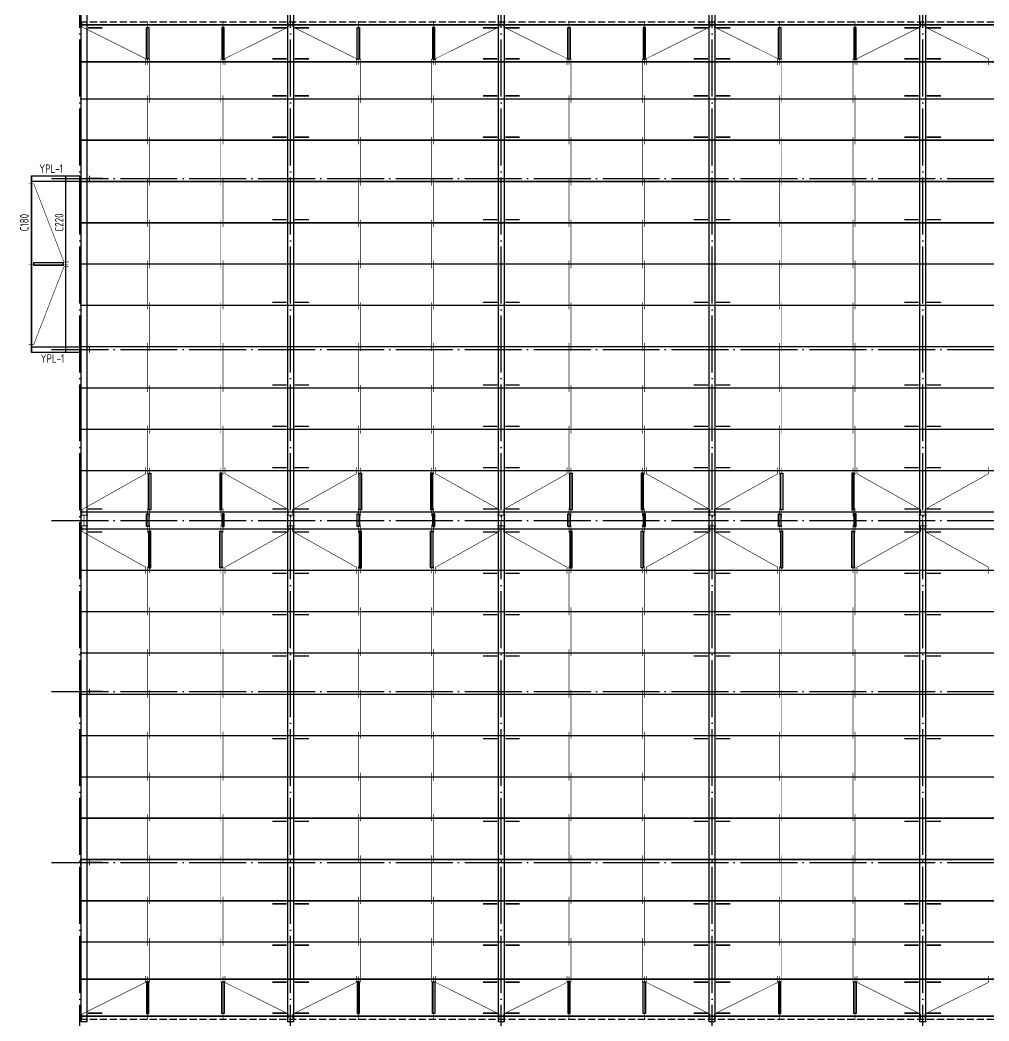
# Model space of a CAD drawing. Extents: x 8844666 to 9156203, y 1662182 to 2655606.
# Drawn here: x 8915485 to 8949517, y 2014410 to 2049547 of the extents above; entities that cross this region are included whole.
import ezdxf

# ---------------------------------------------------------------- set-up
doc = ezdxf.new("R2010")
doc.units = 0
doc.header["$LTSCALE"] = 1000
doc.header["$MEASUREMENT"] = 0
doc.linetypes.add('DASH', pattern=[0.35, 0.25, -0.1])
doc.linetypes.add('DOTE', pattern=[2.42, 2, -0.2, 0.02, -0.2])
for name, color, linetype in [('10014', 150, 'CONTINUOUS'), ('DOTE', 8, 'DOTE'), ('屋面隅撑', 6, 'CONTINUOUS'), ('柱', 2, 'CONTINUOUS'), ('标注文字', 3, 'CONTINUOUS'), ('梁', 4, 'CONTINUOUS'), ('檩条', 150, 'CONTINUOUS'), ('檩条拉条', 1, 'CONTINUOUS')]:
    doc.layers.add(name, color=color, linetype=linetype)
doc.styles.add('TSSD_REIN', font='atssdeng.shx', dxfattribs={"width": 0.7, "bigfont": 'atssdchn.shx'})

msp = doc.modelspace()

# ---------------------------------------------------------------- hatches: boundary and pattern name
at = {"layer": '柱'}
for color, points in [(3, [(8917589.3, 2043878.5), (8917589.3, 2044078.5), (8917621.3, 2044078.5), (8917621.3, 2043990.5), (8917907.3, 2043990.5), (8917907.3, 2044078.5), (8917939.3, 2044078.5), (8917939.3, 2043878.5), (8917907.3, 2043878.5), (8917907.3, 2043966.5), (8917621.3, 2043966.5), (8917621.3, 2043878.5)]), (3, [(8917589.3, 2037878.5), (8917589.3, 2038078.5), (8917621.3, 2038078.5), (8917621.3, 2037990.5), (8917907.3, 2037990.5), (8917907.3, 2038078.5), (8917939.3, 2038078.5), (8917939.3, 2037878.5), (8917907.3, 2037878.5), (8917907.3, 2037966.5), (8917621.3, 2037966.5), (8917621.3, 2037878.5)]), (2, [(8917869.3, 2031778.5), (8917589.3, 2031778.5), (8917589.3, 2031810.5), (8917717.3, 2031810.5), (8917717.3, 2032146.5), (8917589.3, 2032146.5), (8917589.3, 2032178.5), (8917869.3, 2032178.5), (8917869.3, 2032146.5), (8917741.3, 2032146.5), (8917741.3, 2031810.5), (8917869.3, 2031810.5)]), (2, [(8925129.3, 2031778.5), (8924849.3, 2031778.5), (8924849.3, 2031810.5), (8924977.3, 2031810.5), (8924977.3, 2032146.5), (8924849.3, 2032146.5), (8924849.3, 2032178.5), (8925129.3, 2032178.5), (8925129.3, 2032146.5), (8925001.3, 2032146.5), (8925001.3, 2031810.5), (8925129.3, 2031810.5)]), (2, [(8932529.3, 2031778.5), (8932249.3, 2031778.5), (8932249.3, 2031810.5), (8932377.3, 2031810.5), (8932377.3, 2032146.5), (8932249.3, 2032146.5), (8932249.3, 2032178.5), (8932529.3, 2032178.5), (8932529.3, 2032146.5), (8932401.3, 2032146.5), (8932401.3, 2031810.5), (8932529.3, 2031810.5)]), (2, [(8939929.3, 2031778.5), (8939649.3, 2031778.5), (8939649.3, 2031810.5), (8939777.3, 2031810.5), (8939777.3, 2032146.5), (8939649.3, 2032146.5), (8939649.3, 2032178.5), (8939929.3, 2032178.5), (8939929.3, 2032146.5), (8939801.3, 2032146.5), (8939801.3, 2031810.5), (8939929.3, 2031810.5)]), (2, [(8947329.3, 2031778.5), (8947049.3, 2031778.5), (8947049.3, 2031810.5), (8947177.3, 2031810.5), (8947177.3, 2032146.5), (8947049.3, 2032146.5), (8947049.3, 2032178.5), (8947329.3, 2032178.5), (8947329.3, 2032146.5), (8947201.3, 2032146.5), (8947201.3, 2031810.5), (8947329.3, 2031810.5)]), (3, [(8917589.3, 2025878.5), (8917589.3, 2026078.5), (8917621.3, 2026078.5), (8917621.3, 2025990.5), (8917907.3, 2025990.5), (8917907.3, 2026078.5), (8917939.3, 2026078.5), (8917939.3, 2025878.5), (8917907.3, 2025878.5), (8917907.3, 2025966.5), (8917621.3, 2025966.5), (8917621.3, 2025878.5)]), (3, [(8917589.3, 2019878.5), (8917589.3, 2020078.5), (8917621.3, 2020078.5), (8917621.3, 2019990.5), (8917907.3, 2019990.5), (8917907.3, 2020078.5), (8917939.3, 2020078.5), (8917939.3, 2019878.5), (8917907.3, 2019878.5), (8917907.3, 2019966.5), (8917621.3, 2019966.5), (8917621.3, 2019878.5)])]:
    msp.add_hatch(color=color, dxfattribs=at).paths.add_polyline_path(points)

# ---------------------------------------------------------------- linework, layer by layer
at = {"layer": '10014', "const_width": 50}
for points in [[(8915889.3, 2037878.5), (8915889.3, 2044078.5)], [(8917089.3, 2037878.5), (8917089.3, 2044078.5)]]:
    msp.add_lwpolyline(points, dxfattribs=at)
at = {"layer": 'DOTE'}
for p, q in [((8917589.3, 2012978.5), (8917589.3, 2062978.5)), ((8924989.3, 2012978.5), (8924989.3, 2062978.5)), ((8932389.3, 2012978.5), (8932389.3, 2062978.5)), ((8939789.3, 2012978.5), (8939789.3, 2062978.5)), ((8947189.3, 2012978.5), (8947189.3, 2062978.5)), ((8916589.3, 2043978.5), (9125789.3, 2043978.5)), ((8916589.3, 2037978.5), (9125789.3, 2037978.5)), ((8916589.3, 2031978.5), (9125789.3, 2031978.5)), ((8916589.3, 2025978.5), (9125789.3, 2025978.5)), ((8916589.3, 2019978.5), (9125789.3, 2019978.5))]:
    msp.add_line(p, q, dxfattribs=at)
at = {"layer": '屋面隅撑', "const_width": 50}
for points in [[(8918372.7, 2049272.2), (8917872.7, 2049272.2)], [(8924345.9, 2049272.2), (8924845.9, 2049272.2)], [(8925632.7, 2049272.2), (8925132.7, 2049272.2)], [(8931745.9, 2049272.2), (8932245.9, 2049272.2)], [(8933032.7, 2049272.2), (8932532.7, 2049272.2)], [(8939145.9, 2049272.2), (8939645.9, 2049272.2)], [(8940432.7, 2049272.2), (8939932.7, 2049272.2)], [(8946545.9, 2049272.2), (8947045.9, 2049272.2)], [(8947832.7, 2049272.2), (8947332.7, 2049272.2)], [(8924345.9, 2048184.9), (8924845.9, 2048184.9)], [(8925632.7, 2048184.9), (8925132.7, 2048184.9)], [(8931745.9, 2048184.9), (8932245.9, 2048184.9)], [(8933032.7, 2048184.9), (8932532.7, 2048184.9)], [(8939145.9, 2048184.9), (8939645.9, 2048184.9)], [(8940432.7, 2048184.9), (8939932.7, 2048184.9)], [(8946545.9, 2048184.9), (8947045.9, 2048184.9)], [(8947832.7, 2048184.9), (8947332.7, 2048184.9)], [(8924345.9, 2046884.9), (8924845.9, 2046884.9)], [(8925632.7, 2046884.9), (8925132.7, 2046884.9)], [(8931745.9, 2046884.9), (8932245.9, 2046884.9)], [(8933032.7, 2046884.9), (8932532.7, 2046884.9)], [(8939145.9, 2046884.9), (8939645.9, 2046884.9)], [(8940432.7, 2046884.9), (8939932.7, 2046884.9)], [(8946545.9, 2046884.9), (8947045.9, 2046884.9)], [(8947832.7, 2046884.9), (8947332.7, 2046884.9)], [(8924345.9, 2045434.9), (8924845.9, 2045434.9)], [(8925632.7, 2045434.9), (8925132.7, 2045434.9)], [(8931745.9, 2045434.9), (8932245.9, 2045434.9)], [(8933032.7, 2045434.9), (8932532.7, 2045434.9)], [(8939145.9, 2045434.9), (8939645.9, 2045434.9)], [(8940432.7, 2045434.9), (8939932.7, 2045434.9)], [(8946545.9, 2045434.9), (8947045.9, 2045434.9)], [(8947832.7, 2045434.9), (8947332.7, 2045434.9)], [(8918372.7, 2043984.9), (8917872.7, 2043984.9)], [(8924345.9, 2042534.9), (8924845.9, 2042534.9)], [(8925632.7, 2042534.9), (8925132.7, 2042534.9)], [(8931745.9, 2042534.9), (8932245.9, 2042534.9)], [(8933032.7, 2042534.9), (8932532.7, 2042534.9)], [(8939145.9, 2042534.9), (8939645.9, 2042534.9)], [(8940432.7, 2042534.9), (8939932.7, 2042534.9)], [(8946545.9, 2042534.9), (8947045.9, 2042534.9)], [(8947832.7, 2042534.9), (8947332.7, 2042534.9)], [(8924345.9, 2039634.9), (8924845.9, 2039634.9)], [(8925632.7, 2039634.9), (8925132.7, 2039634.9)], [(8931745.9, 2039634.9), (8932245.9, 2039634.9)], [(8933032.7, 2039634.9), (8932532.7, 2039634.9)], [(8939145.9, 2039634.9), (8939645.9, 2039634.9)], [(8940432.7, 2039634.9), (8939932.7, 2039634.9)], [(8946545.9, 2039634.9), (8947045.9, 2039634.9)], [(8947832.7, 2039634.9), (8947332.7, 2039634.9)], [(8918372.7, 2037972.2), (8917872.7, 2037972.2)], [(8924345.9, 2036734.9), (8924845.9, 2036734.9)], [(8925632.7, 2036734.9), (8925132.7, 2036734.9)], [(8931745.9, 2036734.9), (8932245.9, 2036734.9)], [(8933032.7, 2036734.9), (8932532.7, 2036734.9)], [(8939145.9, 2036734.9), (8939645.9, 2036734.9)], [(8940432.7, 2036734.9), (8939932.7, 2036734.9)], [(8946545.9, 2036734.9), (8947045.9, 2036734.9)], [(8947832.7, 2036734.9), (8947332.7, 2036734.9)], [(8924345.9, 2035284.9), (8924845.9, 2035284.9)], [(8925632.7, 2035284.9), (8925132.7, 2035284.9)], [(8931745.9, 2035284.9), (8932245.9, 2035284.9)], [(8933032.7, 2035284.9), (8932532.7, 2035284.9)], [(8939145.9, 2035284.9), (8939645.9, 2035284.9)], [(8940432.7, 2035284.9), (8939932.7, 2035284.9)], [(8946545.9, 2035284.9), (8947045.9, 2035284.9)], [(8947832.7, 2035284.9), (8947332.7, 2035284.9)], [(8924345.9, 2033834.9), (8924845.9, 2033834.9)], [(8925632.7, 2033834.9), (8925132.7, 2033834.9)], [(8931745.9, 2033834.9), (8932245.9, 2033834.9)], [(8933032.7, 2033834.9), (8932532.7, 2033834.9)], [(8939145.9, 2033834.9), (8939645.9, 2033834.9)], [(8940432.7, 2033834.9), (8939932.7, 2033834.9)], [(8946545.9, 2033834.9), (8947045.9, 2033834.9)], [(8947832.7, 2033834.9), (8947332.7, 2033834.9)], [(8918372.7, 2032384.9), (8917872.7, 2032384.9)], [(8924345.9, 2032384.9), (8924845.9, 2032384.9)], [(8925632.7, 2032384.9), (8925132.7, 2032384.9)], [(8931745.9, 2032384.9), (8932245.9, 2032384.9)], [(8933032.7, 2032384.9), (8932532.7, 2032384.9)], [(8939145.9, 2032384.9), (8939645.9, 2032384.9)], [(8940432.7, 2032384.9), (8939932.7, 2032384.9)], [(8946545.9, 2032384.9), (8947045.9, 2032384.9)], [(8947832.7, 2032384.9), (8947332.7, 2032384.9)], [(8918372.7, 2031572.2), (8917872.7, 2031572.2)], [(8924345.9, 2031572.2), (8924845.9, 2031572.2)], [(8925632.7, 2031572.2), (8925132.7, 2031572.2)], [(8931745.9, 2031572.2), (8932245.9, 2031572.2)], [(8933032.7, 2031572.2), (8932532.7, 2031572.2)], [(8939145.9, 2031572.2), (8939645.9, 2031572.2)], [(8940432.7, 2031572.2), (8939932.7, 2031572.2)], [(8946545.9, 2031572.2), (8947045.9, 2031572.2)], [(8947832.7, 2031572.2), (8947332.7, 2031572.2)], [(8924345.9, 2030122.2), (8924845.9, 2030122.2)], [(8925632.7, 2030122.2), (8925132.7, 2030122.2)], [(8931745.9, 2030122.2), (8932245.9, 2030122.2)], [(8933032.7, 2030122.2), (8932532.7, 2030122.2)], [(8939145.9, 2030122.2), (8939645.9, 2030122.2)], [(8940432.7, 2030122.2), (8939932.7, 2030122.2)], [(8946545.9, 2030122.2), (8947045.9, 2030122.2)], [(8947832.7, 2030122.2), (8947332.7, 2030122.2)], [(8924345.9, 2028672.2), (8924845.9, 2028672.2)], [(8925632.7, 2028672.2), (8925132.7, 2028672.2)], [(8931745.9, 2028672.2), (8932245.9, 2028672.2)], [(8933032.7, 2028672.2), (8932532.7, 2028672.2)], [(8939145.9, 2028672.2), (8939645.9, 2028672.2)], [(8940432.7, 2028672.2), (8939932.7, 2028672.2)], [(8946545.9, 2028672.2), (8947045.9, 2028672.2)], [(8947832.7, 2028672.2), (8947332.7, 2028672.2)], [(8924345.9, 2027222.2), (8924845.9, 2027222.2)], [(8925632.7, 2027222.2), (8925132.7, 2027222.2)], [(8931745.9, 2027222.2), (8932245.9, 2027222.2)], [(8933032.7, 2027222.2), (8932532.7, 2027222.2)], [(8939145.9, 2027222.2), (8939645.9, 2027222.2)], [(8940432.7, 2027222.2), (8939932.7, 2027222.2)], [(8946545.9, 2027222.2), (8947045.9, 2027222.2)], [(8947832.7, 2027222.2), (8947332.7, 2027222.2)], [(8918372.7, 2025984.9), (8917872.7, 2025984.9)], [(8924345.9, 2024322.2), (8924845.9, 2024322.2)], [(8925632.7, 2024322.2), (8925132.7, 2024322.2)], [(8931745.9, 2024322.2), (8932245.9, 2024322.2)], [(8933032.7, 2024322.2), (8932532.7, 2024322.2)], [(8939145.9, 2024322.2), (8939645.9, 2024322.2)], [(8940432.7, 2024322.2), (8939932.7, 2024322.2)], [(8946545.9, 2024322.2), (8947045.9, 2024322.2)], [(8947832.7, 2024322.2), (8947332.7, 2024322.2)], [(8924345.9, 2021422.2), (8924845.9, 2021422.2)], [(8925632.7, 2021422.2), (8925132.7, 2021422.2)], [(8931745.9, 2021422.2), (8932245.9, 2021422.2)], [(8933032.7, 2021422.2), (8932532.7, 2021422.2)], [(8939145.9, 2021422.2), (8939645.9, 2021422.2)], [(8940432.7, 2021422.2), (8939932.7, 2021422.2)], [(8946545.9, 2021422.2), (8947045.9, 2021422.2)], [(8947832.7, 2021422.2), (8947332.7, 2021422.2)], [(8918372.7, 2019972.2), (8917872.7, 2019972.2)], [(8924345.9, 2018522.2), (8924845.9, 2018522.2)], [(8925632.7, 2018522.2), (8925132.7, 2018522.2)], [(8931745.9, 2018522.2), (8932245.9, 2018522.2)], [(8933032.7, 2018522.2), (8932532.7, 2018522.2)], [(8939145.9, 2018522.2), (8939645.9, 2018522.2)], [(8940432.7, 2018522.2), (8939932.7, 2018522.2)], [(8946545.9, 2018522.2), (8947045.9, 2018522.2)], [(8947832.7, 2018522.2), (8947332.7, 2018522.2)], [(8924345.9, 2017072.2), (8924845.9, 2017072.2)], [(8925632.7, 2017072.2), (8925132.7, 2017072.2)], [(8931745.9, 2017072.2), (8932245.9, 2017072.2)], [(8933032.7, 2017072.2), (8932532.7, 2017072.2)], [(8939145.9, 2017072.2), (8939645.9, 2017072.2)], [(8940432.7, 2017072.2), (8939932.7, 2017072.2)], [(8946545.9, 2017072.2), (8947045.9, 2017072.2)], [(8947832.7, 2017072.2), (8947332.7, 2017072.2)], [(8924345.9, 2015772.2), (8924845.9, 2015772.2)], [(8925632.7, 2015772.2), (8925132.7, 2015772.2)], [(8931745.9, 2015772.2), (8932245.9, 2015772.2)], [(8933032.7, 2015772.2), (8932532.7, 2015772.2)], [(8939145.9, 2015772.2), (8939645.9, 2015772.2)], [(8940432.7, 2015772.2), (8939932.7, 2015772.2)], [(8946545.9, 2015772.2), (8947045.9, 2015772.2)], [(8947832.7, 2015772.2), (8947332.7, 2015772.2)], [(8918372.7, 2014684.9), (8917872.7, 2014684.9)], [(8924345.9, 2014684.9), (8924845.9, 2014684.9)], [(8925632.7, 2014684.9), (8925132.7, 2014684.9)], [(8931745.9, 2014684.9), (8932245.9, 2014684.9)], [(8933032.7, 2014684.9), (8932532.7, 2014684.9)], [(8939145.9, 2014684.9), (8939645.9, 2014684.9)], [(8940432.7, 2014684.9), (8939932.7, 2014684.9)], [(8946545.9, 2014684.9), (8947045.9, 2014684.9)], [(8947832.7, 2014684.9), (8947332.7, 2014684.9)]]:
    msp.add_lwpolyline(points, dxfattribs=at)
at = {"layer": '柱', "color": 3, "const_width": 5}
for points in [[(8917589.3, 2043878.5), (8917589.3, 2044078.5), (8917621.3, 2044078.5), (8917621.3, 2043990.5), (8917907.3, 2043990.5), (8917907.3, 2044078.5), (8917939.3, 2044078.5), (8917939.3, 2043878.5), (8917907.3, 2043878.5), (8917907.3, 2043966.5), (8917621.3, 2043966.5), (8917621.3, 2043878.5)], [(8917589.3, 2037878.5), (8917589.3, 2038078.5), (8917621.3, 2038078.5), (8917621.3, 2037990.5), (8917907.3, 2037990.5), (8917907.3, 2038078.5), (8917939.3, 2038078.5), (8917939.3, 2037878.5), (8917907.3, 2037878.5), (8917907.3, 2037966.5), (8917621.3, 2037966.5), (8917621.3, 2037878.5)], [(8917589.3, 2025878.5), (8917589.3, 2026078.5), (8917621.3, 2026078.5), (8917621.3, 2025990.5), (8917907.3, 2025990.5), (8917907.3, 2026078.5), (8917939.3, 2026078.5), (8917939.3, 2025878.5), (8917907.3, 2025878.5), (8917907.3, 2025966.5), (8917621.3, 2025966.5), (8917621.3, 2025878.5)], [(8917589.3, 2019878.5), (8917589.3, 2020078.5), (8917621.3, 2020078.5), (8917621.3, 2019990.5), (8917907.3, 2019990.5), (8917907.3, 2020078.5), (8917939.3, 2020078.5), (8917939.3, 2019878.5), (8917907.3, 2019878.5), (8917907.3, 2019966.5), (8917621.3, 2019966.5), (8917621.3, 2019878.5)]]:
    msp.add_lwpolyline(points, close=True, dxfattribs=at)
at = {"layer": '柱', "color": 2, "const_width": 5}
for points in [[(8917869.3, 2031778.5), (8917589.3, 2031778.5), (8917589.3, 2031810.5), (8917717.3, 2031810.5), (8917717.3, 2032146.5), (8917589.3, 2032146.5), (8917589.3, 2032178.5), (8917869.3, 2032178.5), (8917869.3, 2032146.5), (8917741.3, 2032146.5), (8917741.3, 2031810.5), (8917869.3, 2031810.5)], [(8925129.3, 2031778.5), (8924849.3, 2031778.5), (8924849.3, 2031810.5), (8924977.3, 2031810.5), (8924977.3, 2032146.5), (8924849.3, 2032146.5), (8924849.3, 2032178.5), (8925129.3, 2032178.5), (8925129.3, 2032146.5), (8925001.3, 2032146.5), (8925001.3, 2031810.5), (8925129.3, 2031810.5)], [(8932529.3, 2031778.5), (8932249.3, 2031778.5), (8932249.3, 2031810.5), (8932377.3, 2031810.5), (8932377.3, 2032146.5), (8932249.3, 2032146.5), (8932249.3, 2032178.5), (8932529.3, 2032178.5), (8932529.3, 2032146.5), (8932401.3, 2032146.5), (8932401.3, 2031810.5), (8932529.3, 2031810.5)], [(8939929.3, 2031778.5), (8939649.3, 2031778.5), (8939649.3, 2031810.5), (8939777.3, 2031810.5), (8939777.3, 2032146.5), (8939649.3, 2032146.5), (8939649.3, 2032178.5), (8939929.3, 2032178.5), (8939929.3, 2032146.5), (8939801.3, 2032146.5), (8939801.3, 2031810.5), (8939929.3, 2031810.5)], [(8947329.3, 2031778.5), (8947049.3, 2031778.5), (8947049.3, 2031810.5), (8947177.3, 2031810.5), (8947177.3, 2032146.5), (8947049.3, 2032146.5), (8947049.3, 2032178.5), (8947329.3, 2032178.5), (8947329.3, 2032146.5), (8947201.3, 2032146.5), (8947201.3, 2031810.5), (8947329.3, 2031810.5)]]:
    msp.add_lwpolyline(points, close=True, dxfattribs=at)
at = {"layer": '梁'}
for points in [[(8917629.3, 2061578.5), (8917829.3, 2061578.5), (8917829.3, 2014378.5), (8917629.3, 2014378.5)], [(8924889.3, 2061578.5), (8925089.3, 2061578.5), (8925089.3, 2014378.5), (8924889.3, 2014378.5)], [(8932289.3, 2061578.5), (8932489.3, 2061578.5), (8932489.3, 2014378.5), (8932289.3, 2014378.5)], [(8939689.3, 2061578.5), (8939889.3, 2061578.5), (8939889.3, 2014378.5), (8939689.3, 2014378.5)], [(8947089.3, 2061578.5), (8947289.3, 2061578.5), (8947289.3, 2014378.5), (8947089.3, 2014378.5)]]:
    msp.add_lwpolyline(points, close=True, dxfattribs=at)
at = {"layer": '梁', "color": 5}
for points in [[(8917589.3, 2044078.5), (8917589.3, 2043878.5), (8915889.3, 2043878.5), (8915889.3, 2044078.5)], [(8917589.3, 2038078.5), (8917589.3, 2037878.5), (8915889.3, 2037878.5), (8915889.3, 2038078.5)]]:
    msp.add_lwpolyline(points, close=True, dxfattribs=at)
at = {"layer": '檩条', "const_width": 50}
for points in [[(8917589.3, 2049378.5), (9124789.3, 2049378.5)], [(8917589.3, 2048078.5), (9124789.3, 2048078.5)], [(8917589.3, 2046778.5), (9124789.3, 2046778.5)], [(8917589.3, 2045328.5), (9124789.3, 2045328.5)], [(8917589.3, 2043878.5), (9124789.3, 2043878.5)], [(8917589.3, 2042428.5), (9124789.3, 2042428.5)], [(8917589.3, 2040978.5), (9124789.3, 2040978.5)], [(8917589.3, 2039528.5), (9124789.3, 2039528.5)], [(8917589.3, 2038078.5), (9124789.3, 2038078.5)], [(8917589.3, 2036628.5), (9124789.3, 2036628.5)], [(8917589.3, 2035178.5), (9124789.3, 2035178.5)], [(8917589.3, 2033728.5), (9124789.3, 2033728.5)], [(8917589.3, 2032278.5), (9124789.3, 2032278.5)], [(8917589.3, 2031678.5), (9124789.3, 2031678.5)], [(8917589.3, 2030228.5), (9124789.3, 2030228.5)], [(8917589.3, 2028778.5), (9124789.3, 2028778.5)], [(8917589.3, 2027328.5), (9124789.3, 2027328.5)], [(8917589.3, 2025878.5), (9124789.3, 2025878.5)], [(8917589.3, 2024428.5), (9124789.3, 2024428.5)], [(8917589.3, 2022978.5), (9124789.3, 2022978.5)], [(8917589.3, 2021528.5), (9124789.3, 2021528.5)], [(8917589.3, 2020078.5), (9124789.3, 2020078.5)], [(8917589.3, 2018628.5), (9124789.3, 2018628.5)], [(8917589.3, 2017178.5), (9124789.3, 2017178.5)], [(8917589.3, 2015878.5), (9124789.3, 2015878.5)], [(8917589.3, 2014578.5), (9124789.3, 2014578.5)]]:
    msp.add_lwpolyline(points, dxfattribs=at)
at = {"layer": '檩条', "linetype": 'DASH'}
for points in [[(8917589.3, 2049478.5), (9124789.3, 2049478.5)], [(8917589.3, 2014478.5), (9124789.3, 2014478.5)]]:
    msp.add_lwpolyline(points, dxfattribs=at)
at = {"layer": '檩条拉条', "color": 1, "const_width": 20}
for points in [[(8917664.2, 2049470.2), (8917664.2, 2049305.1), (8919897.4, 2048193.1), (8919897.4, 2047971.5)], [(8919966.5, 2049508.8), (8919966.5, 2047984.5)], [(8922612.2, 2049508.8), (8922612.2, 2047984.5)], [(8924914.5, 2049470.2), (8924914.5, 2049305.1), (8922681.3, 2048193.1), (8922681.3, 2047971.5)], [(8925064.2, 2049470.2), (8925064.2, 2049305.1), (8927297.4, 2048193.1), (8927297.4, 2047971.5)], [(8927366.5, 2049508.8), (8927366.5, 2047984.5)], [(8930012.2, 2049508.8), (8930012.2, 2047984.5)], [(8932314.5, 2049470.2), (8932314.5, 2049305.1), (8930081.3, 2048193.1), (8930081.3, 2047971.5)], [(8932464.2, 2049470.2), (8932464.2, 2049305.1), (8934697.4, 2048193.1), (8934697.4, 2047971.5)], [(8934766.5, 2049508.8), (8934766.5, 2047984.5)], [(8937412.2, 2049508.8), (8937412.2, 2047984.5)], [(8939714.5, 2049470.2), (8939714.5, 2049305.1), (8937481.3, 2048193.1), (8937481.3, 2047971.5)], [(8939864.2, 2049470.2), (8939864.2, 2049305.1), (8942097.4, 2048193.1), (8942097.4, 2047971.5)], [(8942166.5, 2049508.8), (8942166.5, 2047984.5)], [(8944812.2, 2049508.8), (8944812.2, 2047984.5)], [(8947114.5, 2049470.2), (8947114.5, 2049305.1), (8944881.3, 2048193.1), (8944881.3, 2047971.5)], [(8947264.2, 2049470.2), (8947264.2, 2049305.1), (8949497.4, 2048193.1), (8949497.4, 2047971.5)], [(8920040, 2048186.6), (8920040, 2046628.7)], [(8922538.7, 2048186.6), (8922538.7, 2046628.7)], [(8927440, 2048186.6), (8927440, 2046628.7)], [(8929938.7, 2048186.6), (8929938.7, 2046628.7)], [(8934840, 2048186.6), (8934840, 2046628.7)], [(8937338.7, 2048186.6), (8937338.7, 2046628.7)], [(8942240, 2048186.6), (8942240, 2046628.7)], [(8944738.7, 2048186.6), (8944738.7, 2046628.7)], [(8919966.5, 2046908.8), (8919966.5, 2045185.5)], [(8922612.2, 2046908.8), (8922612.2, 2045185.5)], [(8927366.5, 2046908.8), (8927366.5, 2045185.5)], [(8930012.2, 2046908.8), (8930012.2, 2045185.5)], [(8934766.5, 2046908.8), (8934766.5, 2045185.5)], [(8937412.2, 2046908.8), (8937412.2, 2045185.5)], [(8942166.5, 2046908.8), (8942166.5, 2045185.5)], [(8944812.2, 2046908.8), (8944812.2, 2045185.5)], [(8920040, 2045436.6), (8920040, 2043728.7)], [(8922538.7, 2045436.6), (8922538.7, 2043728.7)], [(8927440, 2045436.6), (8927440, 2043728.7)], [(8929938.7, 2045436.6), (8929938.7, 2043728.7)], [(8934840, 2045436.6), (8934840, 2043728.7)], [(8937338.7, 2045436.6), (8937338.7, 2043728.7)], [(8942240, 2045436.6), (8942240, 2043728.7)], [(8944738.7, 2045436.6), (8944738.7, 2043728.7)], [(8919966.5, 2044008.8), (8919966.5, 2042285.5)], [(8922612.2, 2044008.8), (8922612.2, 2042285.5)], [(8927366.5, 2044008.8), (8927366.5, 2042285.5)], [(8930012.2, 2044008.8), (8930012.2, 2042285.5)], [(8934766.5, 2044008.8), (8934766.5, 2042285.5)], [(8937412.2, 2044008.8), (8937412.2, 2042285.5)], [(8942166.5, 2044008.8), (8942166.5, 2042285.5)], [(8944812.2, 2044008.8), (8944812.2, 2042285.5)], [(8915790.9, 2043797.5), (8915968, 2043797.5), (8917028.5, 2041052.4), (8917195.9, 2041052.4)], [(8920040, 2042536.6), (8920040, 2040828.7)], [(8922538.7, 2042536.6), (8922538.7, 2040828.7)], [(8927440, 2042536.6), (8927440, 2040828.7)], [(8929938.7, 2042536.6), (8929938.7, 2040828.7)], [(8934840, 2042536.6), (8934840, 2040828.7)], [(8937338.7, 2042536.6), (8937338.7, 2040828.7)], [(8942240, 2042536.6), (8942240, 2040828.7)], [(8944738.7, 2042536.6), (8944738.7, 2040828.7)], [(8917187.4, 2040978.5), (8915786.1, 2040978.5)], [(8915790.9, 2038159.6), (8915968, 2038159.6), (8917028.5, 2040889.4), (8917195.9, 2040889.4)], [(8919966.5, 2041108.8), (8919966.5, 2039385.5)], [(8922612.2, 2041108.8), (8922612.2, 2039385.5)], [(8927366.5, 2041108.8), (8927366.5, 2039385.5)], [(8930012.2, 2041108.8), (8930012.2, 2039385.5)], [(8934766.5, 2041108.8), (8934766.5, 2039385.5)], [(8937412.2, 2041108.8), (8937412.2, 2039385.5)], [(8942166.5, 2041108.8), (8942166.5, 2039385.5)], [(8944812.2, 2041108.8), (8944812.2, 2039385.5)], [(8920040, 2039636.6), (8920040, 2037928.7)], [(8922538.7, 2039636.6), (8922538.7, 2037928.7)], [(8927440, 2039636.6), (8927440, 2037928.7)], [(8929938.7, 2039636.6), (8929938.7, 2037928.7)], [(8934840, 2039636.6), (8934840, 2037928.7)], [(8937338.7, 2039636.6), (8937338.7, 2037928.7)], [(8942240, 2039636.6), (8942240, 2037928.7)], [(8944738.7, 2039636.6), (8944738.7, 2037928.7)], [(8919966.5, 2038208.8), (8919966.5, 2036485.5)], [(8922612.2, 2038208.8), (8922612.2, 2036485.5)], [(8927366.5, 2038208.8), (8927366.5, 2036485.5)], [(8930012.2, 2038208.8), (8930012.2, 2036485.5)], [(8934766.5, 2038208.8), (8934766.5, 2036485.5)], [(8937412.2, 2038208.8), (8937412.2, 2036485.5)], [(8942166.5, 2038208.8), (8942166.5, 2036485.5)], [(8944812.2, 2038208.8), (8944812.2, 2036485.5)], [(8920040, 2036736.6), (8920040, 2035028.7)], [(8922538.7, 2036736.6), (8922538.7, 2035028.7)], [(8927440, 2036736.6), (8927440, 2035028.7)], [(8929938.7, 2036736.6), (8929938.7, 2035028.7)], [(8934840, 2036736.6), (8934840, 2035028.7)], [(8937338.7, 2036736.6), (8937338.7, 2035028.7)], [(8942240, 2036736.6), (8942240, 2035028.7)], [(8944738.7, 2036736.6), (8944738.7, 2035028.7)], [(8919966.5, 2035308.8), (8919966.5, 2033585.5)], [(8922612.2, 2035308.8), (8922612.2, 2033585.5)], [(8927366.5, 2035308.8), (8927366.5, 2033585.5)], [(8930012.2, 2035308.8), (8930012.2, 2033585.5)], [(8934766.5, 2035308.8), (8934766.5, 2033585.5)], [(8937412.2, 2035308.8), (8937412.2, 2033585.5)], [(8942166.5, 2035308.8), (8942166.5, 2033585.5)], [(8944812.2, 2035308.8), (8944812.2, 2033585.5)], [(8917664.2, 2032200), (8917664.2, 2032365.2), (8919897.4, 2033619.4), (8919897.4, 2033841)], [(8920040, 2033836.6), (8920040, 2032128.7)], [(8922538.7, 2033836.6), (8922538.7, 2032128.7)], [(8924914.5, 2032200), (8924914.5, 2032365.2), (8922681.3, 2033619.4), (8922681.3, 2033841)], [(8925064.2, 2032200), (8925064.2, 2032365.2), (8927297.4, 2033619.4), (8927297.4, 2033841)], [(8927440, 2033836.6), (8927440, 2032128.7)], [(8929938.7, 2033836.6), (8929938.7, 2032128.7)], [(8932314.5, 2032200), (8932314.5, 2032365.2), (8930081.3, 2033619.4), (8930081.3, 2033841)], [(8932464.2, 2032200), (8932464.2, 2032365.2), (8934697.4, 2033619.4), (8934697.4, 2033841)], [(8934840, 2033836.6), (8934840, 2032128.7)], [(8937338.7, 2033836.6), (8937338.7, 2032128.7)], [(8939714.5, 2032200), (8939714.5, 2032365.2), (8937481.3, 2033619.4), (8937481.3, 2033841)], [(8939864.2, 2032200), (8939864.2, 2032365.2), (8942097.4, 2033619.4), (8942097.4, 2033841)], [(8942240, 2033836.6), (8942240, 2032128.7)], [(8944738.7, 2033836.6), (8944738.7, 2032128.7)], [(8947114.5, 2032200), (8947114.5, 2032365.2), (8944881.3, 2033619.4), (8944881.3, 2033841)], [(8947264.2, 2032200), (8947264.2, 2032365.2), (8949497.4, 2033619.4), (8949497.4, 2033841)], [(8919966.5, 2032408.8), (8919966.5, 2031547.1)], [(8922612.2, 2032408.8), (8922612.2, 2031547.1)], [(8927366.5, 2032408.8), (8927366.5, 2031547.1)], [(8930012.2, 2032408.8), (8930012.2, 2031547.1)], [(8934766.5, 2032408.8), (8934766.5, 2031547.1)], [(8937412.2, 2032408.8), (8937412.2, 2031547.1)], [(8942166.5, 2032408.8), (8942166.5, 2031547.1)], [(8944812.2, 2032408.8), (8944812.2, 2031547.1)], [(8917664.2, 2031757.1), (8917664.2, 2031591.9), (8919897.4, 2030337.7), (8919897.4, 2030116.1)], [(8920040, 2030120.5), (8920040, 2031828.3)], [(8922538.7, 2030120.5), (8922538.7, 2031828.3)], [(8924914.5, 2031757.1), (8924914.5, 2031591.9), (8922681.3, 2030337.7), (8922681.3, 2030116.1)], [(8925064.2, 2031757.1), (8925064.2, 2031591.9), (8927297.4, 2030337.7), (8927297.4, 2030116.1)], [(8927440, 2030120.5), (8927440, 2031828.3)], [(8929938.7, 2030120.5), (8929938.7, 2031828.3)], [(8932314.5, 2031757.1), (8932314.5, 2031591.9), (8930081.3, 2030337.7), (8930081.3, 2030116.1)], [(8932464.2, 2031757.1), (8932464.2, 2031591.9), (8934697.4, 2030337.7), (8934697.4, 2030116.1)], [(8934840, 2030120.5), (8934840, 2031828.3)], [(8937338.7, 2030120.5), (8937338.7, 2031828.3)], [(8939714.5, 2031757.1), (8939714.5, 2031591.9), (8937481.3, 2030337.7), (8937481.3, 2030116.1)], [(8939864.2, 2031757.1), (8939864.2, 2031591.9), (8942097.4, 2030337.7), (8942097.4, 2030116.1)], [(8942240, 2030120.5), (8942240, 2031828.3)], [(8944738.7, 2030120.5), (8944738.7, 2031828.3)], [(8947114.5, 2031757.1), (8947114.5, 2031591.9), (8944881.3, 2030337.7), (8944881.3, 2030116.1)], [(8947264.2, 2031757.1), (8947264.2, 2031591.9), (8949497.4, 2030337.7), (8949497.4, 2030116.1)], [(8919966.5, 2028648.3), (8919966.5, 2030371.6)], [(8922612.2, 2028648.3), (8922612.2, 2030371.6)], [(8927366.5, 2028648.3), (8927366.5, 2030371.6)], [(8930012.2, 2028648.3), (8930012.2, 2030371.6)], [(8934766.5, 2028648.3), (8934766.5, 2030371.6)], [(8937412.2, 2028648.3), (8937412.2, 2030371.6)], [(8942166.5, 2028648.3), (8942166.5, 2030371.6)], [(8944812.2, 2028648.3), (8944812.2, 2030371.6)], [(8920040, 2027220.5), (8920040, 2028928.3)], [(8922538.7, 2027220.5), (8922538.7, 2028928.3)], [(8927440, 2027220.5), (8927440, 2028928.3)], [(8929938.7, 2027220.5), (8929938.7, 2028928.3)], [(8934840, 2027220.5), (8934840, 2028928.3)], [(8937338.7, 2027220.5), (8937338.7, 2028928.3)], [(8942240, 2027220.5), (8942240, 2028928.3)], [(8944738.7, 2027220.5), (8944738.7, 2028928.3)], [(8919966.5, 2025748.3), (8919966.5, 2027471.6)], [(8922612.2, 2025748.3), (8922612.2, 2027471.6)], [(8927366.5, 2025748.3), (8927366.5, 2027471.6)], [(8930012.2, 2025748.3), (8930012.2, 2027471.6)], [(8934766.5, 2025748.3), (8934766.5, 2027471.6)], [(8937412.2, 2025748.3), (8937412.2, 2027471.6)], [(8942166.5, 2025748.3), (8942166.5, 2027471.6)], [(8944812.2, 2025748.3), (8944812.2, 2027471.6)], [(8920040, 2024320.5), (8920040, 2026028.3)], [(8922538.7, 2024320.5), (8922538.7, 2026028.3)], [(8927440, 2024320.5), (8927440, 2026028.3)], [(8929938.7, 2024320.5), (8929938.7, 2026028.3)], [(8934840, 2024320.5), (8934840, 2026028.3)], [(8937338.7, 2024320.5), (8937338.7, 2026028.3)], [(8942240, 2024320.5), (8942240, 2026028.3)], [(8944738.7, 2024320.5), (8944738.7, 2026028.3)], [(8919966.5, 2022848.3), (8919966.5, 2024571.6)], [(8922612.2, 2022848.3), (8922612.2, 2024571.6)], [(8927366.5, 2022848.3), (8927366.5, 2024571.6)], [(8930012.2, 2022848.3), (8930012.2, 2024571.6)], [(8934766.5, 2022848.3), (8934766.5, 2024571.6)], [(8937412.2, 2022848.3), (8937412.2, 2024571.6)], [(8942166.5, 2022848.3), (8942166.5, 2024571.6)], [(8944812.2, 2022848.3), (8944812.2, 2024571.6)], [(8920040, 2021420.5), (8920040, 2023128.3)], [(8922538.7, 2021420.5), (8922538.7, 2023128.3)], [(8927440, 2021420.5), (8927440, 2023128.3)], [(8929938.7, 2021420.5), (8929938.7, 2023128.3)], [(8934840, 2021420.5), (8934840, 2023128.3)], [(8937338.7, 2021420.5), (8937338.7, 2023128.3)], [(8942240, 2021420.5), (8942240, 2023128.3)], [(8944738.7, 2021420.5), (8944738.7, 2023128.3)], [(8919966.5, 2019948.3), (8919966.5, 2021671.6)], [(8922612.2, 2019948.3), (8922612.2, 2021671.6)], [(8927366.5, 2019948.3), (8927366.5, 2021671.6)], [(8930012.2, 2019948.3), (8930012.2, 2021671.6)], [(8934766.5, 2019948.3), (8934766.5, 2021671.6)], [(8937412.2, 2019948.3), (8937412.2, 2021671.6)], [(8942166.5, 2019948.3), (8942166.5, 2021671.6)], [(8944812.2, 2019948.3), (8944812.2, 2021671.6)], [(8920040, 2018520.5), (8920040, 2020228.3)], [(8922538.7, 2018520.5), (8922538.7, 2020228.3)], [(8927440, 2018520.5), (8927440, 2020228.3)], [(8929938.7, 2018520.5), (8929938.7, 2020228.3)], [(8934840, 2018520.5), (8934840, 2020228.3)], [(8937338.7, 2018520.5), (8937338.7, 2020228.3)], [(8942240, 2018520.5), (8942240, 2020228.3)], [(8944738.7, 2018520.5), (8944738.7, 2020228.3)], [(8919966.5, 2017048.3), (8919966.5, 2018771.6)], [(8922612.2, 2017048.3), (8922612.2, 2018771.6)], [(8927366.5, 2017048.3), (8927366.5, 2018771.6)], [(8930012.2, 2017048.3), (8930012.2, 2018771.6)], [(8934766.5, 2017048.3), (8934766.5, 2018771.6)], [(8937412.2, 2017048.3), (8937412.2, 2018771.6)], [(8942166.5, 2017048.3), (8942166.5, 2018771.6)], [(8944812.2, 2017048.3), (8944812.2, 2018771.6)], [(8920040, 2015770.5), (8920040, 2017328.3)], [(8922538.7, 2015770.5), (8922538.7, 2017328.3)], [(8927440, 2015770.5), (8927440, 2017328.3)], [(8929938.7, 2015770.5), (8929938.7, 2017328.3)], [(8934840, 2015770.5), (8934840, 2017328.3)], [(8937338.7, 2015770.5), (8937338.7, 2017328.3)], [(8942240, 2015770.5), (8942240, 2017328.3)], [(8944738.7, 2015770.5), (8944738.7, 2017328.3)], [(8917664.2, 2014486.9), (8917664.2, 2014652), (8919897.4, 2015764), (8919897.4, 2015985.6)], [(8919966.5, 2014448.3), (8919966.5, 2015972.6)], [(8922612.2, 2014448.3), (8922612.2, 2015972.6)], [(8924914.5, 2014486.9), (8924914.5, 2014652), (8922681.3, 2015764), (8922681.3, 2015985.6)], [(8925064.2, 2014486.9), (8925064.2, 2014652), (8927297.4, 2015764), (8927297.4, 2015985.6)], [(8927366.5, 2014448.3), (8927366.5, 2015972.6)], [(8930012.2, 2014448.3), (8930012.2, 2015972.6)], [(8932314.5, 2014486.9), (8932314.5, 2014652), (8930081.3, 2015764), (8930081.3, 2015985.6)], [(8932464.2, 2014486.9), (8932464.2, 2014652), (8934697.4, 2015764), (8934697.4, 2015985.6)], [(8934766.5, 2014448.3), (8934766.5, 2015972.6)], [(8937412.2, 2014448.3), (8937412.2, 2015972.6)], [(8939714.5, 2014486.9), (8939714.5, 2014652), (8937481.3, 2015764), (8937481.3, 2015985.6)], [(8939864.2, 2014486.9), (8939864.2, 2014652), (8942097.4, 2015764), (8942097.4, 2015985.6)], [(8942166.5, 2014448.3), (8942166.5, 2015972.6)], [(8944812.2, 2014448.3), (8944812.2, 2015972.6)], [(8947114.5, 2014486.9), (8947114.5, 2014652), (8944881.3, 2015764), (8944881.3, 2015985.6)], [(8947264.2, 2014486.9), (8947264.2, 2014652), (8949497.4, 2015764), (8949497.4, 2015985.6)]]:
    msp.add_lwpolyline(points, dxfattribs=at)
at = {"layer": '檩条拉条', "color": 3}
for points in [[(8919926.5, 2049287.1), (8920006.5, 2049287.1), (8920006.5, 2048170.7), (8919926.5, 2048170.7)], [(8922652.2, 2049287.1), (8922572.2, 2049287.1), (8922572.2, 2048170.7), (8922652.2, 2048170.7)], [(8927326.5, 2049287.1), (8927406.5, 2049287.1), (8927406.5, 2048170.7), (8927326.5, 2048170.7)], [(8930052.2, 2049287.1), (8929972.2, 2049287.1), (8929972.2, 2048170.7), (8930052.2, 2048170.7)], [(8934726.5, 2049287.1), (8934806.5, 2049287.1), (8934806.5, 2048170.7), (8934726.5, 2048170.7)], [(8937452.2, 2049287.1), (8937372.2, 2049287.1), (8937372.2, 2048170.7), (8937452.2, 2048170.7)], [(8942126.5, 2049287.1), (8942206.5, 2049287.1), (8942206.5, 2048170.7), (8942126.5, 2048170.7)], [(8944852.2, 2049287.1), (8944772.2, 2049287.1), (8944772.2, 2048170.7), (8944852.2, 2048170.7)], [(8915952.8, 2041018.5), (8915952.8, 2040938.5), (8917010.4, 2040938.5), (8917010.4, 2041018.5)], [(8920000, 2033645.2), (8920080, 2033645.2), (8920080, 2032349.4), (8920000, 2032349.4)], [(8922578.7, 2033645.2), (8922498.7, 2033645.2), (8922498.7, 2032349.4), (8922578.7, 2032349.4)], [(8927400, 2033645.2), (8927480, 2033645.2), (8927480, 2032349.4), (8927400, 2032349.4)], [(8929978.7, 2033645.2), (8929898.7, 2033645.2), (8929898.7, 2032349.4), (8929978.7, 2032349.4)], [(8934800, 2033645.2), (8934880, 2033645.2), (8934880, 2032349.4), (8934800, 2032349.4)], [(8937378.7, 2033645.2), (8937298.7, 2033645.2), (8937298.7, 2032349.4), (8937378.7, 2032349.4)], [(8942200, 2033645.2), (8942280, 2033645.2), (8942280, 2032349.4), (8942200, 2032349.4)], [(8944778.7, 2033645.2), (8944698.7, 2033645.2), (8944698.7, 2032349.4), (8944778.7, 2032349.4)], [(8919926.5, 2032211.6), (8920006.5, 2032211.6), (8920006.5, 2031773.3), (8919926.5, 2031773.3)], [(8922652.2, 2032211.6), (8922572.2, 2032211.6), (8922572.2, 2031773.3), (8922652.2, 2031773.3)], [(8927326.5, 2032211.6), (8927406.5, 2032211.6), (8927406.5, 2031773.3), (8927326.5, 2031773.3)], [(8930052.2, 2032211.6), (8929972.2, 2032211.6), (8929972.2, 2031773.3), (8930052.2, 2031773.3)], [(8934726.5, 2032211.6), (8934806.5, 2032211.6), (8934806.5, 2031773.3), (8934726.5, 2031773.3)], [(8937452.2, 2032211.6), (8937372.2, 2032211.6), (8937372.2, 2031773.3), (8937452.2, 2031773.3)], [(8942126.5, 2032211.6), (8942206.5, 2032211.6), (8942206.5, 2031773.3), (8942126.5, 2031773.3)], [(8944852.2, 2032211.6), (8944772.2, 2032211.6), (8944772.2, 2031773.3), (8944852.2, 2031773.3)], [(8920000, 2030311.9), (8920080, 2030311.9), (8920080, 2031607.7), (8920000, 2031607.7)], [(8922578.7, 2030311.9), (8922498.7, 2030311.9), (8922498.7, 2031607.7), (8922578.7, 2031607.7)], [(8927400, 2030311.9), (8927480, 2030311.9), (8927480, 2031607.7), (8927400, 2031607.7)], [(8929978.7, 2030311.9), (8929898.7, 2030311.9), (8929898.7, 2031607.7), (8929978.7, 2031607.7)], [(8934800, 2030311.9), (8934880, 2030311.9), (8934880, 2031607.7), (8934800, 2031607.7)], [(8937378.7, 2030311.9), (8937298.7, 2030311.9), (8937298.7, 2031607.7), (8937378.7, 2031607.7)], [(8942200, 2030311.9), (8942280, 2030311.9), (8942280, 2031607.7), (8942200, 2031607.7)], [(8944778.7, 2030311.9), (8944698.7, 2030311.9), (8944698.7, 2031607.7), (8944778.7, 2031607.7)], [(8919926.5, 2014670), (8920006.5, 2014670), (8920006.5, 2015786.4), (8919926.5, 2015786.4)], [(8922652.2, 2014670), (8922572.2, 2014670), (8922572.2, 2015786.4), (8922652.2, 2015786.4)], [(8927326.5, 2014670), (8927406.5, 2014670), (8927406.5, 2015786.4), (8927326.5, 2015786.4)], [(8930052.2, 2014670), (8929972.2, 2014670), (8929972.2, 2015786.4), (8930052.2, 2015786.4)], [(8934726.5, 2014670), (8934806.5, 2014670), (8934806.5, 2015786.4), (8934726.5, 2015786.4)], [(8937452.2, 2014670), (8937372.2, 2014670), (8937372.2, 2015786.4), (8937452.2, 2015786.4)], [(8942126.5, 2014670), (8942206.5, 2014670), (8942206.5, 2015786.4), (8942126.5, 2015786.4)], [(8944852.2, 2014670), (8944772.2, 2014670), (8944772.2, 2015786.4), (8944852.2, 2015786.4)]]:
    msp.add_lwpolyline(points, close=True, dxfattribs=at)

# ---------------------------------------------------------------- texts
at = {"layer": '标注文字', "style": 'TSSD_REIN', "width": 0.8}
for s, p in [('C180', (8915785.7, 2042133.3)), ('C220', (8917011.3, 2042125.2))]:
    msp.add_text(s, height=300, rotation=90, dxfattribs=at).set_placement(p)
at = {"layer": '梁', "color": 5, "style": 'TSSD_REIN', "width": 0.8}
for p in [(8916162.8, 2044179.5), (8916210.2, 2037515.9)]:
    msp.add_text('YPL-1', height=300, dxfattribs=at).set_placement(p)

doc.saveas('drawing.dxf')
